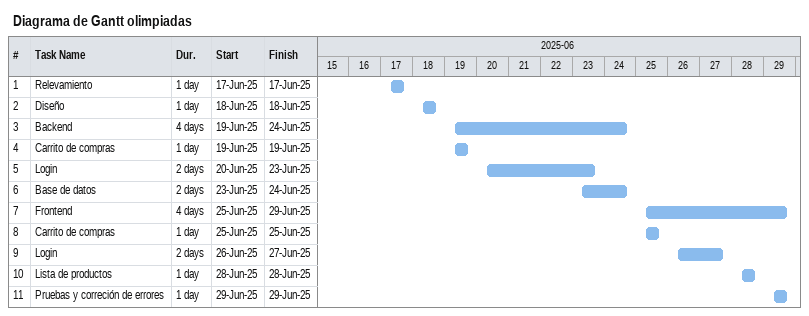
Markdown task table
Diagrama de Gantt olimpiadas

| ID | Task | Duration | Start | Finish |
|---|---|---|---|---|
| 1 | Relevamiento | 1d | 2025-06-17 | 2025-06-17 |
| 2 | Diseño | 1d | 2025-06-18 | 2025-06-18 |
| 3 | Backend | 4d | 2025-06-19 | 2025-06-24 |
| 4 | Carrito de compras | 1d | 2025-06-19 | 2025-06-19 |
| 5 | Login | 2d | 2025-06-20 | 2025-06-23 |
| 6 | Base de datos | 2d | 2025-06-23 | 2025-06-24 |
| 7 | Frontend | 4d | 2025-06-25 | 2025-06-29 |
| 8 | Carrito de compras | 1d | 2025-06-25 | 2025-06-25 |
| 9 | Login | 2d | 2025-06-26 | 2025-06-27 |
| 10 | Lista de productos | 1d | 2025-06-28 | 2025-06-28 |
| 11 | Pruebas y correción de errores | 1d | 2025-06-29 | 2025-06-29 |
